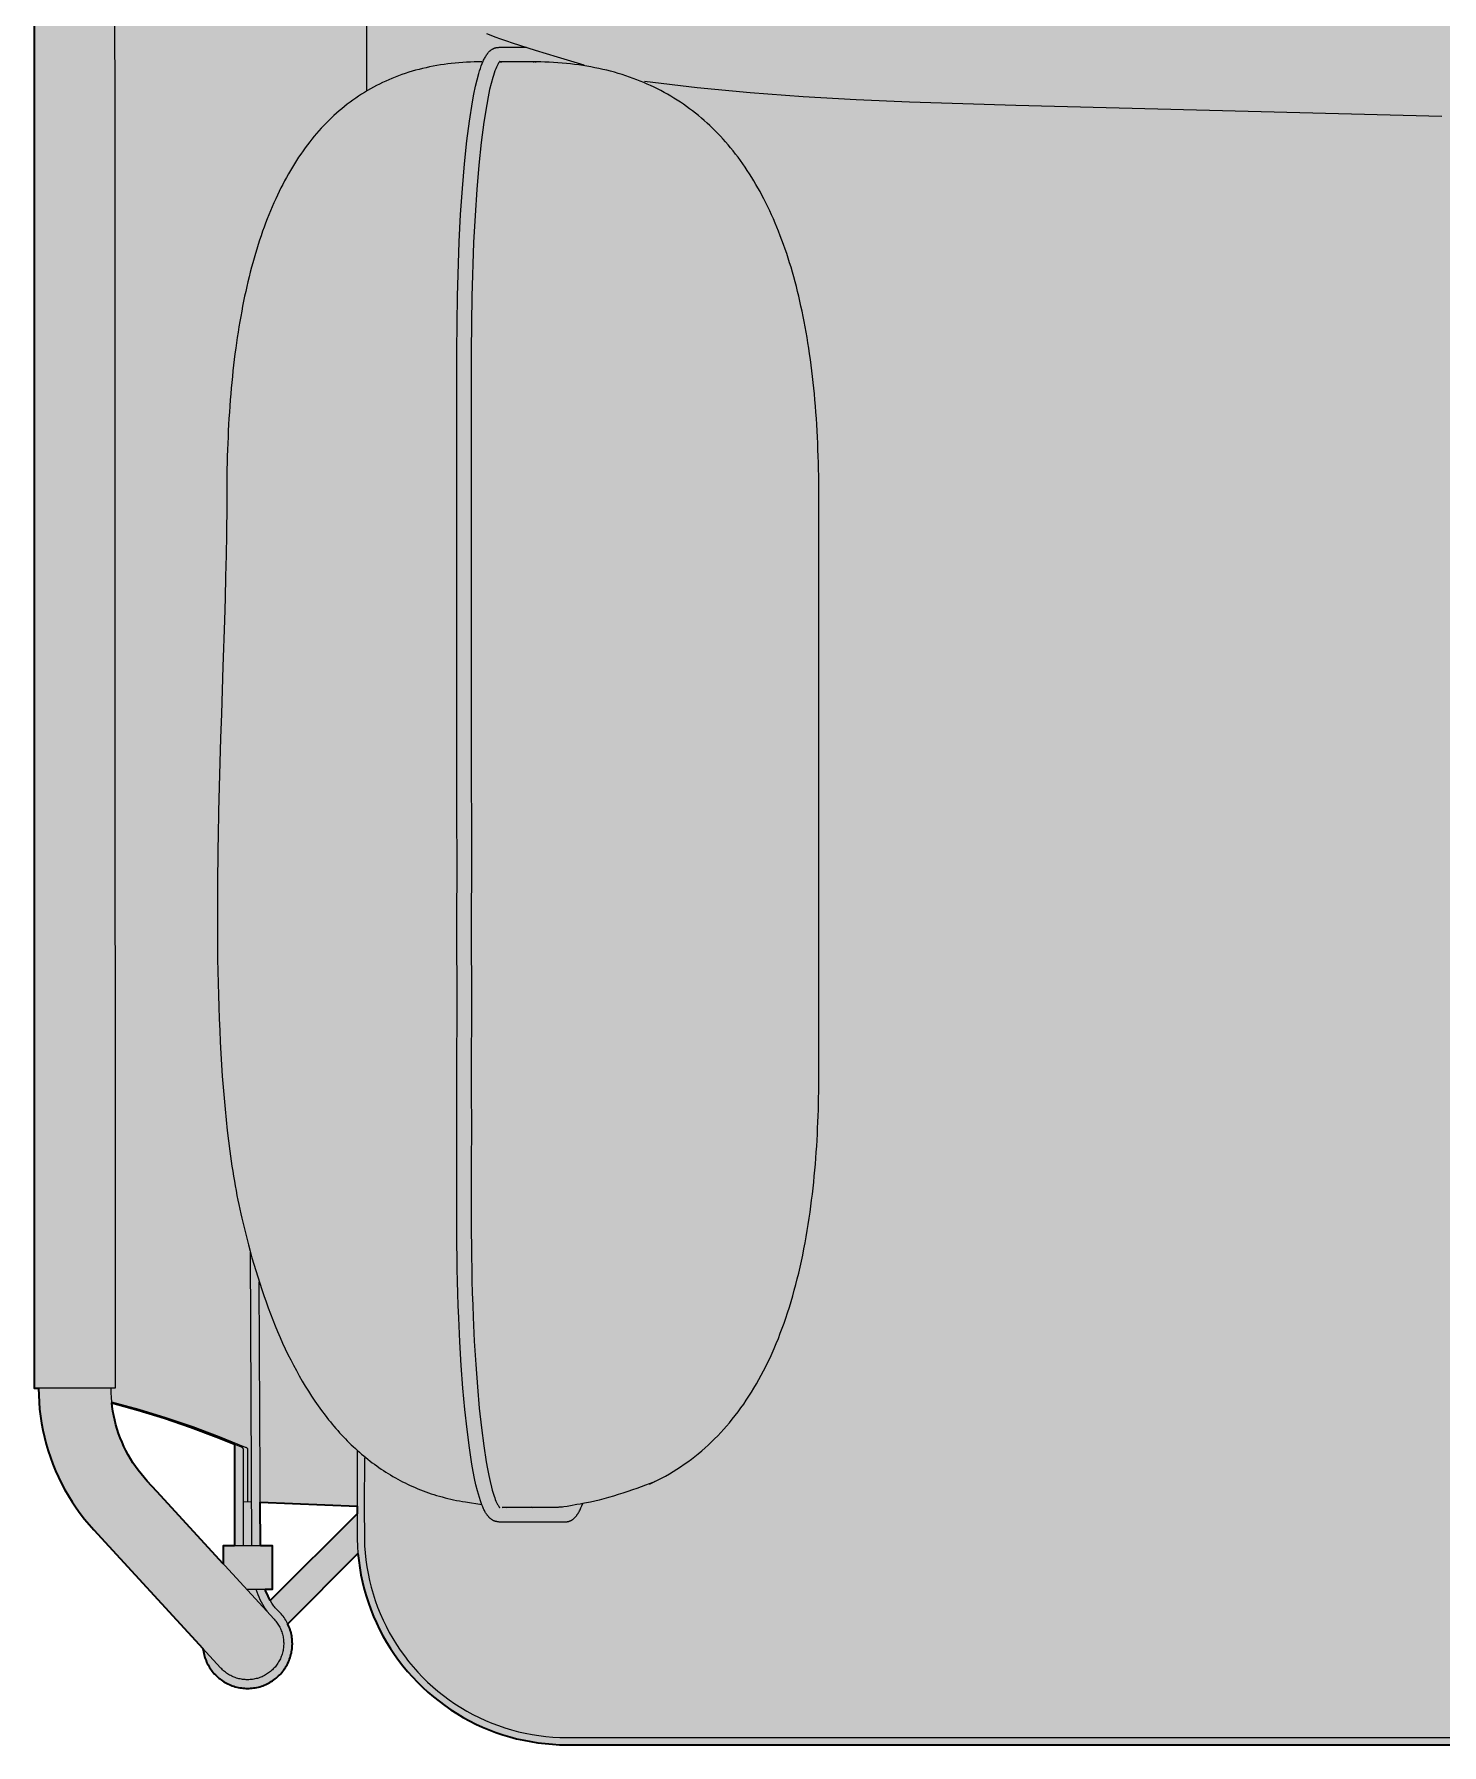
# Model space of a CAD drawing. Header units: millimetres. Extents: x 0 to 2217, y -1296 to 821.
# Drawn here: x 20 to 506, y -1296 to -704 of the extents above; entities that cross this region are included whole.
import ezdxf

# ---------------------------------------------------------------- set-up
doc = ezdxf.new("R2010")
doc.units = ezdxf.units.MM
doc.layers.add('Blocks', color=7, linetype='Continuous')
doc.layers.add('Blocks$Fill', color=7, linetype='Continuous', true_color=0xffffff)
doc.layers.add('Blocks$Inner', color=7, linetype='Continuous', lineweight=25, true_color=0x007f00)
doc.layers.add('Blocks$Outline', color=7, linetype='Continuous', lineweight=35, true_color=0xff3f3f)

# ---------------------------------------------------------------- blocks, each defined once
blk = doc.blocks.new('Can Lounge Chair Top')
at = {"layer": 'Blocks$Fill'}
h = blk.add_hatch(color=256, dxfattribs=at)
h.paths.add_polyline_path([(111.94, -363.69), (112.54, -368.59), (112.97, -371.05), (113.49, -373.5), (114.09, -375.93), (114.77, -378.33), (115.54, -380.71), (116.39, -383.06), (117.32, -385.39), (118.32, -387.67), (119.41, -389.93), (120.58, -392.14), (121.82, -394.31), (123.13, -396.44), (124.52, -398.52), (125.97, -400.56), (127.5, -402.54), (129.09, -404.46), (130.75, -406.33), (132.48, -408.15), (134.26, -409.9), (136.1, -411.59), (138.01, -413.21), (139.96, -414.77), (141.97, -416.26), (144.03, -417.68), (146.14, -419.03), (148.29, -420.31), (150.48, -421.51), (152.72, -422.63), (154.99, -423.67), (157.3, -424.64), (159.63, -425.53), (162, -426.33), (164.4, -427.06), (166.81, -427.7), (169.25, -428.25), (171.71, -428.72), (174.18, -429.11), (176.66, -429.41), (179.15, -429.63), (181.65, -429.76), (184.15, -429.8), (791.65, -429.76), (794.15, -429.63), (796.64, -429.41), (799.12, -429.11), (801.6, -428.72), (804.05, -428.25), (806.49, -427.7), (808.91, -427.06), (811.3, -426.33), (813.67, -425.53), (816.01, -424.64), (818.31, -423.68), (820.59, -422.63), (822.82, -421.51), (825.02, -420.31), (827.17, -419.03), (829.27, -417.69), (831.33, -416.27), (833.34, -414.78), (835.3, -413.22), (837.2, -411.59), (839.04, -409.9), (840.83, -408.15), (842.55, -406.34), (844.21, -404.47), (845.8, -402.54), (847.33, -400.56), (848.79, -398.53), (850.17, -396.45), (851.49, -394.32), (852.73, -392.15), (853.89, -389.93), (854.98, -387.68), (855.99, -385.39), (856.92, -383.07), (857.77, -380.72), (858.53, -378.34), (859.22, -375.93), (859.82, -373.5), (860.34, -371.06), (860.77, -368.59), (861.11, -366.12), (861.37, -363.64), (885.7, -387.96), (885.4, -388.6), (885.2, -389.1), (885.01, -389.6), (884.84, -390.12), (884.68, -390.63), (884.55, -391.15), (884.43, -391.68), (884.33, -392.21), (884.25, -392.74), (884.19, -393.28), (884.14, -393.81), (884.12, -394.35), (884.11, -394.89), (884.12, -395.43), (884.16, -395.97), (884.21, -396.5), (884.27, -397.04), (884.36, -397.57), (884.47, -398.1), (884.59, -398.62), (884.73, -399.14), (884.89, -399.66), (885.07, -400.17), (885.27, -400.67), (885.48, -401.16), (885.71, -401.65), (885.95, -402.13), (886.22, -402.6), (886.5, -403.06), (886.79, -403.51), (887.1, -403.95), (887.43, -404.38), (887.77, -404.8), (888.12, -405.21), (888.49, -405.6), (888.87, -405.98), (889.27, -406.35), (889.68, -406.7), (890.1, -407.04), (890.53, -407.36), (890.97, -407.67), (891.42, -407.96), (891.89, -408.24), (892.36, -408.5), (892.84, -408.74), (893.33, -408.97), (893.82, -409.18), (894.33, -409.37), (894.84, -409.55), (895.35, -409.7), (895.87, -409.84), (896.4, -409.96), (896.93, -410.07), (897.46, -410.15), (897.99, -410.22), (898.53, -410.26), (899.07, -410.29), (899.61, -410.3), (900.15, -410.29), (900.68, -410.26), (901.22, -410.22), (901.76, -410.15), (902.29, -410.07), (902.82, -409.97), (903.34, -409.85), (903.86, -409.71), (904.38, -409.55), (904.89, -409.37), (905.39, -409.18), (905.89, -408.97), (906.38, -408.75), (906.86, -408.5), (907.33, -408.24), (907.79, -407.97), (908.25, -407.67), (908.69, -407.37), (909.12, -407.04), (909.54, -406.7), (909.95, -406.35), (910.34, -405.99), (910.72, -405.61), (911.09, -405.21), (911.45, -404.81), (911.79, -404.39), (912.12, -403.96), (912.43, -403.52), (912.72, -403.07), (913, -402.61), (913.26, -402.14), (913.51, -401.66), (913.74, -401.17), (913.95, -400.68), (914.15, -400.18), (914.33, -399.67), (914.49, -399.15), (914.63, -398.63), (914.75, -398.11), (914.86, -397.58), (914.95, -397.05), (915.02, -396.51), (954.36, -353.65), (955.93, -351.76), (957.43, -349.83), (958.86, -347.84), (960.23, -345.81), (961.52, -343.73), (962.75, -341.61), (963.9, -339.44), (964.98, -337.25), (965.98, -335.01), (966.91, -332.74), (967.76, -330.45), (968.53, -328.12), (969.23, -325.77), (969.84, -323.4), (970.38, -321.01), (970.83, -318.6), (971.2, -316.18), (971.49, -313.75), (971.7, -311.31), (971.82, -308.86), (971.86, -306.41), (973.36, -306.41), (973.36, 306.41), (971.86, 306.41), (971.69, 311.36), (971.48, 313.83), (971.19, 316.29), (970.81, 318.73), (970.34, 321.16), (969.8, 323.58), (969.17, 325.97), (968.46, 328.35), (967.68, 330.69), (966.81, 333.01), (965.86, 335.3), (964.83, 337.55), (963.73, 339.77), (962.56, 341.95), (961.31, 344.08), (959.98, 346.18), (958.59, 348.22), (957.13, 350.22), (955.6, 352.17), (954.01, 354.06), (952.35, 355.9), (950.63, 357.68), (864.7, 443.55), (862.86, 445.2), (860.97, 446.8), (859.02, 448.33), (857.02, 449.79), (854.98, 451.18), (852.89, 452.51), (850.75, 453.76), (848.57, 454.93), (846.35, 456.03), (844.1, 457.06), (841.81, 458), (839.49, 458.87), (837.15, 459.66), (834.78, 460.37), (832.38, 461), (829.97, 461.54), (827.53, 462.01), (825.09, 462.38), (822.63, 462.68), (820.16, 462.89), (817.69, 463.02), (815.22, 463.06), (815.22, 464.56), (486.68, 464.56), (158.15, 464.56), (158.15, 463.06), (153.2, 462.89), (150.73, 462.68), (148.27, 462.38), (145.83, 462.01), (143.4, 461.54), (140.98, 461), (138.59, 460.37), (136.21, 459.66), (133.87, 458.87), (131.55, 458), (129.26, 457.06), (127.01, 456.03), (124.79, 454.93), (122.61, 453.76), (120.48, 452.51), (118.38, 451.18), (116.34, 449.79), (114.34, 448.33), (112.39, 446.8), (110.5, 445.2), (108.66, 443.55), (106.88, 441.82), (21.01, 355.9), (19.36, 354.06), (17.76, 352.17), (16.23, 350.22), (14.77, 348.22), (13.38, 346.18), (12.06, 344.08), (10.81, 341.95), (9.63, 339.77), (8.53, 337.55), (7.5, 335.3), (6.56, 333.01), (5.69, 330.69), (4.9, 328.35), (4.19, 325.97), (3.56, 323.58), (3.02, 321.16), (2.55, 318.73), (2.18, 316.29), (1.88, 313.83), (1.67, 311.36), (1.54, 308.89), (1.5, 306.41), (0, 306.41), (0, -306.41), (1.5, -306.41), (1.67, -311.31), (1.87, -313.75), (2.16, -316.18), (2.53, -318.6), (2.99, -321.01), (3.52, -323.4), (4.13, -325.77), (4.83, -328.12), (5.6, -330.45), (6.45, -332.74), (7.38, -335.01), (8.38, -337.25), (9.46, -339.44), (10.61, -341.61), (11.84, -343.73), (13.14, -345.81), (14.5, -347.84), (15.93, -349.83), (17.43, -351.76), (19, -353.65), (20.63, -355.48), (58.35, -396.51), (58.5, -397.58), (58.61, -398.11), (58.73, -398.63), (58.87, -399.15), (59.03, -399.67), (59.21, -400.18), (59.41, -400.68), (59.62, -401.17), (59.85, -401.66), (60.1, -402.14), (60.36, -402.61), (60.64, -403.07), (60.94, -403.52), (61.25, -403.96), (61.57, -404.39), (61.91, -404.81), (62.27, -405.21), (62.64, -405.61), (63.02, -405.99), (63.41, -406.35), (63.82, -406.7), (64.24, -407.04), (64.67, -407.37), (65.12, -407.67), (65.57, -407.97), (66.03, -408.24), (66.5, -408.5), (66.98, -408.75), (67.47, -408.97), (67.97, -409.18), (68.47, -409.37), (68.98, -409.55), (69.5, -409.71), (70.02, -409.85), (70.54, -409.97), (71.07, -410.07), (71.61, -410.15), (72.14, -410.22), (72.68, -410.26), (73.22, -410.29), (73.75, -410.3), (74.29, -410.29), (74.83, -410.26), (75.37, -410.22), (75.9, -410.15), (76.44, -410.07), (76.96, -409.96), (77.49, -409.84), (78.01, -409.7), (78.53, -409.55), (79.04, -409.37), (79.54, -409.18), (80.04, -408.97), (80.52, -408.74), (81, -408.5), (81.48, -408.24), (81.94, -407.96), (82.39, -407.67), (82.83, -407.36), (83.27, -407.04), (83.68, -406.7), (84.09, -406.35), (84.49, -405.98), (84.87, -405.6), (85.24, -405.21), (85.59, -404.8), (85.93, -404.38), (86.26, -403.95), (86.57, -403.51), (86.87, -403.06), (87.14, -402.6), (87.41, -402.13), (87.65, -401.65), (87.88, -401.16), (88.1, -400.67), (88.29, -400.17), (88.47, -399.66), (88.63, -399.14), (88.77, -398.62), (88.9, -398.1), (89, -397.57), (89.09, -397.04), (89.16, -396.5), (89.21, -395.97), (89.24, -395.43), (89.25, -394.89), (89.24, -394.35), (89.22, -393.81), (89.18, -393.28), (89.11, -392.74), (89.03, -392.21), (88.93, -391.68), (88.82, -391.15), (88.68, -390.63), (88.53, -390.12), (88.35, -389.6), (88.16, -389.1), (87.96, -388.6), (87.73, -388.11), (87.66, -387.96)], flags=0)
h.paths.add_polyline_path([(894.41, 378.54), (934.08, 338.84), (935.16, 337.63), (936.21, 336.39), (937.21, 335.12), (938.17, 333.81), (939.08, 332.47), (939.95, 331.09), (940.77, 329.69), (941.54, 328.27), (942.26, 326.81), (942.93, 325.34), (943.55, 323.84), (944.12, 322.32), (944.64, 320.78), (945.1, 319.23), (945.51, 317.66), (945.87, 316.08), (946.17, 314.48), (946.42, 312.88), (946.46, 312.53), (868.4, 337.37), (863.49, 339.06), (863.18, 339.14), (862.88, 339.23), (862.59, 339.33), (862.54, 339.35), (865.33, 342.98), (867.77, 346.15), (866.04, 347.47), (865.61, 348.23), (865.38, 348.6), (865.15, 348.97), (865.02, 349.15)], flags=0)
h.paths.add_polyline_path([(820.94, 437.71), (823.29, 437.37), (824.88, 437.07), (826.46, 436.71), (828.03, 436.3), (829.58, 435.83), (831.12, 435.32), (832.64, 434.75), (834.14, 434.13), (835.62, 433.46), (837.07, 432.73), (838.5, 431.96), (839.9, 431.14), (841.27, 430.28), (842.61, 429.37), (843.92, 428.41), (845.19, 427.41), (846.43, 426.36), (847.64, 425.27), (848.8, 424.15), (887.34, 385.61), (857.55, 355.82), (856.66, 356.27), (856.19, 356.49), (855.71, 356.7), (855.23, 356.9), (854.75, 357.09), (854.26, 357.27), (853.59, 357.5), (852.99, 357.69), (852.95, 357.53), (851.9, 358.33), (849.47, 355.16), (846.7, 351.55), (846.65, 351.66), (846.57, 351.91), (846.49, 352.16), (846.42, 352.42), (846.36, 352.67), (846.2, 353.17)], flags=0)
h.paths.add_polyline_path([(152.42, 437.71), (127, 352.67), (126.94, 352.42), (126.87, 352.16), (126.79, 351.91), (126.71, 351.66), (126.66, 351.55), (125.72, 352.78), (121.46, 358.33), (120.42, 357.53), (120.37, 357.69), (119.79, 357.5), (119.1, 357.27), (118.61, 357.09), (118.13, 356.9), (117.65, 356.7), (117.17, 356.49), (116.7, 356.27), (116.24, 356.05), (115.81, 355.82), (86.02, 385.61), (125.72, 425.27), (126.93, 426.36), (128.17, 427.41), (129.45, 428.41), (130.75, 429.37), (132.09, 430.28), (133.47, 431.14), (134.87, 431.96), (136.29, 432.73), (137.75, 433.46), (139.22, 434.13), (140.72, 434.75), (142.24, 435.32), (143.78, 435.83), (145.33, 436.3), (146.9, 436.71), (148.48, 437.07), (150.08, 437.37), (151.68, 437.62)], flags=0)
h.paths.add_polyline_path([(110.82, 339.35), (110.78, 339.33), (110.48, 339.23), (110.18, 339.14), (109.87, 339.06), (107.91, 338.38), (57.66, 321.95), (26.9, 312.53), (27.19, 314.48), (27.49, 316.08), (27.85, 317.66), (28.26, 319.23), (28.73, 320.78), (29.24, 322.32), (29.81, 323.84), (30.43, 325.34), (31.1, 326.81), (31.83, 328.27), (32.6, 329.69), (33.42, 331.09), (34.28, 332.47), (35.19, 333.81), (36.15, 335.12), (37.15, 336.39), (38.2, 337.63), (39.29, 338.84), (40.41, 340), (78.95, 378.54), (108.34, 349.15), (107.98, 348.6), (107.75, 348.23), (107.53, 347.85), (107.32, 347.47), (105.6, 346.15), (108.03, 342.98)], flags=0)
h.paths.add_polyline_path([(78.22, -360.99), (78.15, -345.85), (111.61, -347.23), (111.62, -349.86), (81.62, -379.86), (80.87, -378.45), (80.49, -377.64), (80.13, -376.82), (79.81, -375.99), (82.33, -375.99), (82.33, -360.99)], flags=0)
h.paths.add_polyline_path([(861.73, -349.84), (861.75, -347.23), (895.21, -345.85), (895.14, -360.99), (891.03, -360.99), (891.03, -375.99), (893.55, -375.99), (892.87, -377.64), (892.49, -378.45), (892.08, -379.25), (891.74, -379.86)], flags=0)
h.paths.add_polyline_path([(69.25, -360.99), (65.33, -360.99), (65.33, -367.17), (37.96, -337.36), (36.94, -336.12), (35.96, -334.86), (35.02, -333.55), (34.12, -332.22), (33.27, -330.86), (32.47, -329.47), (31.72, -328.05), (31.01, -326.61), (30.35, -325.15), (29.74, -323.66), (29.19, -322.16), (28.68, -320.64), (28.23, -319.1), (27.82, -317.54), (27.47, -315.98), (27.18, -314.4), (26.93, -312.81), (26.78, -311.54), (45.02, -316.82), (54, -319.89), (62.89, -323.23), (69.26, -325.86)], flags=0)
h.paths.add_polyline_path([(946.58, -311.54), (946.18, -314.4), (945.89, -315.98), (945.54, -317.54), (945.14, -319.1), (944.68, -320.64), (944.18, -322.16), (943.62, -323.66), (943.01, -325.15), (942.35, -326.61), (941.65, -328.05), (940.89, -329.47), (940.09, -330.86), (939.24, -332.22), (938.34, -333.55), (937.4, -334.86), (936.42, -336.12), (935.4, -337.36), (934.33, -338.56), (908.03, -367.17), (908.03, -360.99), (904.11, -360.99), (904.1, -325.86), (919.36, -319.89), (928.35, -316.82), (937.42, -314.04)], flags=0)
at = {"layer": 'Blocks$Inner'}
for p, q in [((114.91, 216), (114.91, 142.21)), ((170.18, 157.33), (160.63, 157.33)), ((161.35, 152.33), (161.68, 152.33)), ((172.47, 152.33), (172.88, 152.33)), ((173.11, 152.33), (172.63, 152.33)), ((173.22, 152.33), (173.61, 152.33)), ((151.24, -122.67), (151.09, -147.66)), ((151.23, -172.67), (151.09, -197.62)), ((146.16, -221.79), (146.09, -197.67)), ((151.09, -197.67), (151.16, -221.93)), ((75.22, -360.99), (74.74, -259.38)), ((78.22, -360.99), (77.79, -269.64)), ((69.26, -325.82), (69.25, -360.99)), ((72.26, -327.43), (72.25, -360.99)), ((72.25, -334.42), (72.25, -336.65)), ((72.26, -345.61), (75.15, -345.72)), ((78.15, -345.85), (111.61, -347.23)), ((172.13, -347.67), (173.31, -347.66)), ((81.62, -379.86), (111.62, -349.86)), ((87.66, -387.96), (111.94, -363.69)), ((79.21, -382.27), (79.43, -382.05))]:
    blk.add_line(p, q, dxfattribs=at)
for points in [[(27.78, 306.41), (27.98, -306.41), (0, -306.41), (0, 306.41)], [(161.68, 152.33), (161.16, 152.33), (161.31, 152.33)]]:
    blk.add_lwpolyline(points, close=True, dxfattribs=at)
for points in [[(156.41, 162.12), (157.29, 161.77), (159.27, 161.01), (161.27, 160.28), (163.27, 159.57), (165.29, 158.89), (173.17, 156.39), (180.85, 154.05), (190.08, 151.34)], [(146.09, -197.61), (146.23, -172.67), (146.09, -147.66), (146.24, -122.67), (146.17, -110.21), (146.09, -97.73), (146.09, 52.33), (146.3, 71.22), (146.93, 90.1), (147.42, 99.47), (148.04, 108.51), (148.76, 117.07), (149.59, 125.01), (150.46, 131.76), (151.52, 138.49), (152.03, 141.19), (152.59, 143.88), (153.12, 146.1), (153.72, 148.31), (153.99, 149.19), (154.27, 150.07), (154.58, 150.94), (154.91, 151.8), (155.22, 152.53), (155.38, 152.87), (155.54, 153.21), (155.71, 153.53), (155.88, 153.85), (156.05, 154.15), (156.23, 154.44), (156.4, 154.71), (156.59, 154.98), (156.69, 155.11), (156.78, 155.24), (156.89, 155.37), (156.99, 155.49), (157.09, 155.62), (157.2, 155.74), (157.31, 155.85), (157.43, 155.97), (157.55, 156.08), (157.67, 156.19), (157.79, 156.29), (157.91, 156.39), (158.04, 156.49), (158.18, 156.58), (158.32, 156.68), (158.39, 156.72), (158.46, 156.76), (158.53, 156.8), (158.61, 156.84), (158.68, 156.88), (158.76, 156.92), (158.84, 156.96), (158.92, 156.99), (159, 157.03), (159.08, 157.06), (159.17, 157.09), (159.25, 157.12), (159.34, 157.15), (159.42, 157.18), (159.51, 157.2), (159.6, 157.22), (159.69, 157.25), (159.78, 157.26), (159.87, 157.28), (159.96, 157.29), (160.05, 157.31), (160.15, 157.32), (160.24, 157.32), (160.33, 157.33), (160.43, 157.33), (160.52, 157.33)], [(154.81, 152.33), (153.49, 152.33), (152.16, 152.3), (150.83, 152.26), (149.51, 152.2), (148.18, 152.11), (146.86, 152.02), (145.54, 151.9), (144.22, 151.76), (142.96, 151.61), (141.71, 151.44), (140.46, 151.25), (139.21, 151.05), (137.97, 150.82), (136.72, 150.57), (135.48, 150.31), (134.25, 150.02), (133.05, 149.72), (131.85, 149.4), (130.66, 149.06), (129.48, 148.7), (128.3, 148.32), (127.12, 147.92), (125.95, 147.49), (124.79, 147.05), (123.69, 146.61), (122.61, 146.15), (121.52, 145.67), (120.45, 145.17), (119.38, 144.65), (118.32, 144.11), (117.27, 143.55), (116.23, 142.97), (115.19, 142.37), (114.17, 141.75), (113.15, 141.12), (112.14, 140.46), (111.15, 139.78), (110.16, 139.09), (109.19, 138.38), (108.22, 137.64), (107.27, 136.89), (106.33, 136.13), (105.41, 135.34), (104.49, 134.54), (103.59, 133.72), (102.7, 132.88), (101.82, 132.03), (100.96, 131.16), (100.11, 130.27), (99.27, 129.37), (98.44, 128.45), (97.62, 127.51), (96.82, 126.57), (96.04, 125.6), (95.26, 124.63), (94.5, 123.64), (93.71, 122.58), (92.94, 121.5), (92.17, 120.41), (91.43, 119.31), (90.7, 118.19), (89.98, 117.07), (89.28, 115.93), (88.6, 114.78), (87.91, 113.58), (87.23, 112.38), (86.57, 111.16), (85.93, 109.94), (85.3, 108.7), (84.68, 107.46), (84.08, 106.2), (83.49, 104.94), (82.87, 103.57), (82.27, 102.19), (81.68, 100.8), (81.11, 99.4), (80.56, 97.99), (80.01, 96.58), (79.49, 95.16), (78.98, 93.73), (78.44, 92.19), (77.93, 90.65), (77.42, 89.1), (76.94, 87.54), (76.47, 85.98), (76.01, 84.41), (75.57, 82.84), (75.14, 81.26), (74.71, 79.6), (74.29, 77.94), (73.88, 76.27), (73.49, 74.6), (73.12, 72.92), (72.75, 71.24), (72.4, 69.56), (72.07, 67.87), (71.73, 66.08), (71.4, 64.29), (71.08, 62.5), (70.78, 60.7), (70.48, 58.86), (70.2, 57.01), (69.93, 55.16), (69.67, 53.31), (69.41, 51.34), (69.16, 49.37), (68.93, 47.39), (68.71, 45.42), (68.5, 43.44), (68.31, 41.46), (68.12, 39.48), (67.95, 37.5), (67.78, 35.37), (67.62, 33.24), (67.47, 31.1), (67.34, 28.97), (67.21, 26.84), (67.1, 24.7), (67, 22.56), (66.91, 20.43), (66.83, 18.17), (66.76, 15.91), (66.7, 13.65), (66.65, 11.38), (66.62, 9.12), (66.59, 6.86), (66.58, 4.6), (66.57, 2.33), (66.56, -0.96), (66.54, -4.31), (66.51, -7.73), (66.46, -11.21), (66.33, -18.33), (66.17, -25.67), (65.97, -33.21), (65.74, -40.92), (65.24, -56.82), (64.7, -73.22), (64.44, -81.57), (64.19, -90), (63.96, -98.48), (63.76, -107), (63.58, -115.55), (63.51, -119.83), (63.45, -124.1), (63.4, -128.38), (63.36, -132.65), (63.33, -136.91), (63.32, -141.16), (63.32, -145.4), (63.34, -149.63), (63.37, -153.84), (63.42, -158.03), (63.49, -162.2), (63.57, -166.36), (63.68, -170.48), (63.8, -174.58), (63.95, -178.65), (64.12, -182.69), (64.31, -186.7), (64.52, -190.67), (64.76, -194.61), (65.02, -198.5), (65.31, -202.35), (65.63, -206.16), (65.97, -209.93), (66.34, -213.64), (66.74, -217.31), (67.17, -220.92), (67.63, -224.48), (68.12, -227.98), (68.38, -229.7), (68.65, -231.42), (68.92, -233.12), (69.2, -234.8), (69.49, -236.46), (69.79, -238.12), (70.1, -239.75), (70.42, -241.37), (70.75, -242.97), (71.08, -244.55), (71.42, -246.12), (71.78, -247.67), (72.32, -249.97), (72.88, -252.27), (73.46, -254.55), (74.05, -256.82), (74.66, -259.08), (75.28, -261.32), (75.92, -263.55), (76.58, -265.76), (77.26, -267.95), (77.95, -270.13), (78.66, -272.29), (79.39, -274.44), (80.14, -276.56), (80.9, -278.67), (81.69, -280.75), (82.49, -282.82), (83.31, -284.86), (84.15, -286.89), (85.02, -288.89), (85.9, -290.86), (86.8, -292.82), (87.73, -294.75), (88.67, -296.65), (89.64, -298.53), (90.63, -300.39), (91.64, -302.22), (92.67, -304.02), (93.73, -305.79), (94.81, -307.53), (95.91, -309.25), (97.03, -310.93), (98.18, -312.59), (99.35, -314.21), (100.55, -315.8), (101.77, -317.36), (102.39, -318.13), (103.02, -318.89), (103.65, -319.64), (104.29, -320.38), (104.93, -321.12), (105.58, -321.84), (106.24, -322.56), (106.9, -323.27), (107.57, -323.97), (108.25, -324.66), (108.93, -325.34), (109.63, -326.01), (110.32, -326.68), (111.03, -327.33), (111.74, -327.97), (112.45, -328.61), (113.18, -329.24), (113.91, -329.85), (114.64, -330.46), (115.39, -331.06), (116.14, -331.64), (116.9, -332.22), (117.66, -332.79), (118.43, -333.35), (119.21, -333.9), (120, -334.43), (120.79, -334.96), (121.59, -335.48), (122.4, -335.98), (123.21, -336.48), (124.03, -336.97), (124.86, -337.44), (125.7, -337.91), (126.54, -338.36), (127.39, -338.8), (128.25, -339.23), (129.12, -339.66), (129.99, -340.07), (130.87, -340.46), (131.76, -340.85), (132.66, -341.23), (133.56, -341.59), (134.47, -341.95), (135.39, -342.29), (136.32, -342.62), (137.25, -342.94), (138.19, -343.24), (139.14, -343.54), (140.1, -343.82), (141.07, -344.09), (142.04, -344.35), (143.02, -344.6), (144.01, -344.84), (145.01, -345.06), (146.02, -345.27), (147.03, -345.47), (148.05, -345.65), (149.08, -345.82), (154.76, -346.74)], [(160.98, 152.44), (160.98, 152.44), (160.97, 152.44), (160.96, 152.42), (160.94, 152.41), (160.92, 152.39), (160.9, 152.36), (160.87, 152.33), (160.84, 152.3), (160.81, 152.26), (160.77, 152.22), (160.73, 152.17), (160.69, 152.12), (160.65, 152.06), (160.61, 152), (160.56, 151.93), (160.51, 151.86), (160.46, 151.79), (160.36, 151.62), (160.25, 151.43), (160.14, 151.22), (160.03, 150.99), (159.91, 150.75), (159.79, 150.49), (159.55, 149.92), (159.26, 149.17), (159, 148.42), (158.75, 147.66), (158.52, 146.9), (157.96, 144.85), (157.47, 142.78), (156.93, 140.21), (156.44, 137.62), (155.47, 131.47), (154.56, 124.43), (153.74, 116.61), (153.02, 108.13), (152.41, 99.17), (151.92, 89.87), (151.29, 71.11), (151.09, 52.33), (151.09, -97.72), (151.17, -110.18), (151.24, -122.67), (151.22, -122.67)], [(172.54, 152.33), (172.13, 152.33), (171.88, 152.33), (171.45, 152.33), (171.1, 152.33), (171.03, 152.33), (170.64, 152.33), (161.43, 152.33)], [(212.77, -339.61), (214.17, -338.95), (215.55, -338.28), (216.91, -337.57), (218.26, -336.84), (219.6, -336.08), (220.92, -335.29), (222.22, -334.48), (223.51, -333.64), (224.77, -332.78), (226.01, -331.9), (227.23, -330.99), (228.44, -330.06), (229.62, -329.11), (230.79, -328.13), (231.94, -327.13), (233.07, -326.11), (234.17, -325.06), (235.26, -324), (236.33, -322.91), (237.38, -321.81), (238.41, -320.68), (239.42, -319.54), (240.41, -318.38), (241.37, -317.2), (242.39, -315.91), (243.38, -314.61), (244.35, -313.29), (245.3, -311.95), (246.22, -310.59), (247.12, -309.22), (248, -307.83), (248.85, -306.43), (249.72, -304.97), (250.55, -303.49), (251.37, -302), (252.16, -300.5), (252.93, -298.99), (253.68, -297.46), (254.41, -295.93), (255.11, -294.38), (255.86, -292.67), (256.59, -290.95), (257.29, -289.22), (257.97, -287.47), (258.63, -285.72), (259.26, -283.97), (259.88, -282.2), (260.47, -280.43), (261.09, -278.47), (261.69, -276.51), (262.26, -274.55), (262.81, -272.57), (263.34, -270.59), (263.85, -268.61), (264.34, -266.62), (264.8, -264.62), (265.27, -262.52), (265.71, -260.41), (266.14, -258.29), (266.54, -256.17), (266.92, -254.05), (267.29, -251.93), (267.63, -249.8), (267.96, -247.67), (268.26, -245.6), (268.54, -243.53), (268.8, -241.45), (269.05, -239.38), (269.29, -237.3), (269.51, -235.23), (269.72, -233.15), (269.91, -231.06), (270.09, -228.98), (270.25, -226.9), (270.4, -224.81), (270.54, -222.73), (270.67, -220.64), (270.78, -218.56), (270.88, -216.47), (270.97, -214.38), (271.05, -212.29), (271.12, -210.2), (271.17, -208.11), (271.22, -206.02), (271.25, -203.93), (271.28, -201.85), (271.3, -197.67), (271.3, 2.33), (271.29, 4.6), (271.27, 6.86), (271.24, 9.12), (271.2, 11.38), (271.15, 13.65), (271.08, 15.91), (271, 18.17), (270.91, 20.43), (270.81, 22.56), (270.7, 24.7), (270.57, 26.84), (270.44, 28.97), (270.28, 31.1), (270.12, 33.24), (269.94, 35.37), (269.75, 37.5), (269.55, 39.48), (269.35, 41.46), (269.13, 43.44), (268.89, 45.42), (268.64, 47.39), (268.38, 49.37), (268.1, 51.34), (267.81, 53.31), (267.52, 55.16), (267.22, 57.01), (266.9, 58.86), (266.57, 60.7), (266.23, 62.5), (265.87, 64.29), (265.5, 66.08), (265.12, 67.87), (264.74, 69.56), (264.35, 71.24), (263.94, 72.92), (263.52, 74.6), (263.08, 76.27), (262.62, 77.94), (262.15, 79.6), (261.67, 81.26), (261.18, 82.84), (260.69, 84.41), (260.17, 85.98), (259.65, 87.54), (259.1, 89.1), (258.54, 90.65), (257.95, 92.19), (257.35, 93.73), (256.78, 95.16), (256.19, 96.58), (255.58, 97.99), (254.95, 99.4), (254.31, 100.8), (253.65, 102.19), (252.98, 103.57), (252.28, 104.94), (251.62, 106.2), (250.95, 107.46), (250.25, 108.7), (249.54, 109.94), (248.82, 111.16), (248.08, 112.38), (247.32, 113.58), (246.54, 114.78), (245.77, 115.93), (244.98, 117.07), (244.18, 118.19), (243.36, 119.31), (242.52, 120.41), (241.67, 121.5), (240.8, 122.58), (239.91, 123.64), (239.05, 124.63), (238.18, 125.6), (237.3, 126.57), (236.4, 127.51), (235.48, 128.45), (234.55, 129.37), (233.61, 130.27), (232.65, 131.16), (231.68, 132.03), (230.69, 132.88), (229.69, 133.72), (228.68, 134.54), (227.65, 135.34), (226.61, 136.13), (225.56, 136.89), (224.49, 137.64), (223.41, 138.38), (222.31, 139.09), (221.2, 139.78), (220.08, 140.46), (218.95, 141.12), (217.81, 141.75), (216.66, 142.37), (215.5, 142.97), (214.32, 143.55), (213.14, 144.11), (211.95, 144.65), (210.75, 145.17), (209.54, 145.67), (208.33, 146.15), (207.1, 146.61), (205.87, 147.05), (204.56, 147.49), (203.25, 147.92), (201.93, 148.32), (200.6, 148.7), (199.27, 149.06), (197.93, 149.4), (196.59, 149.72), (195.24, 150.02), (193.85, 150.31), (192.46, 150.57), (191.07, 150.82), (189.67, 151.05), (188.26, 151.25), (186.86, 151.44), (185.45, 151.61), (184.04, 151.76), (182.56, 151.9), (181.07, 152.02), (179.58, 152.11), (178.09, 152.2), (176.6, 152.26), (175.11, 152.3), (173.62, 152.33), (172.13, 152.33)], [(486.66, 133.4), (339.45, 137.24), (321.04, 137.78), (302.64, 138.42), (284.25, 139.22), (265.88, 140.25), (247.53, 141.59), (229.23, 143.33), (211.05, 145.58)], [(151.07, -147.66), (151.09, -147.66), (151.23, -172.67), (151.21, -172.67)], [(160.52, -352.67), (160.44, -352.66), (160.36, -352.66), (160.27, -352.66), (160.19, -352.65), (160.11, -352.64), (160.03, -352.63), (159.95, -352.62), (159.87, -352.61), (159.79, -352.6), (159.71, -352.58), (159.63, -352.56), (159.55, -352.54), (159.47, -352.52), (159.4, -352.5), (159.32, -352.48), (159.24, -352.45), (159.17, -352.42), (159.1, -352.4), (159.02, -352.37), (158.95, -352.34), (158.88, -352.31), (158.81, -352.28), (158.68, -352.21), (158.54, -352.14), (158.42, -352.07), (158.29, -351.99), (158.17, -351.91), (158.06, -351.83), (157.95, -351.75), (157.84, -351.66), (157.74, -351.58), (157.63, -351.49), (157.53, -351.4), (157.43, -351.3), (157.34, -351.21), (157.23, -351.1), (157.13, -350.99), (157.04, -350.88), (156.94, -350.76), (156.84, -350.65), (156.75, -350.53), (156.66, -350.41), (156.58, -350.29), (156.41, -350.05), (156.25, -349.81), (156.09, -349.55), (155.94, -349.29), (155.79, -349.02), (155.64, -348.74), (155.5, -348.45), (155.36, -348.15), (155.06, -347.48), (154.78, -346.79), (154.52, -346.1), (154.28, -345.4), (153.91, -344.25), (153.57, -343.1), (153.25, -341.94), (152.74, -339.84), (152.27, -337.73), (151.78, -335.27), (151.34, -332.79), (150.46, -327.12), (149.64, -320.78), (148.9, -313.86), (148.24, -306.43), (147.66, -298.59), (147.18, -290.45), (146.78, -282.11), (146.62, -277.89), (146.48, -273.68), (146.36, -269.46), (146.27, -265.25), (146.19, -261.08), (146.14, -256.92), (146.11, -252.85), (146.09, -247.23), (146.11, -228.95), (146.13, -223.47), (146.15, -222.02), (146.16, -221.82)], [(151.14, -221.88), (151.14, -221.88), (151.14, -221.88), (151.15, -221.88), (151.15, -221.89), (151.15, -221.89), (151.15, -221.89), (151.15, -221.9), (151.15, -221.9), (151.15, -221.9), (151.16, -221.91), (151.16, -221.91), (151.16, -221.91), (151.16, -221.92), (151.16, -221.92), (151.16, -221.93), (151.16, -221.93), (151.16, -221.93), (151.16, -221.94), (151.16, -221.94), (151.16, -221.99), (151.13, -222.97), (151.11, -227.25), (151.09, -243.38), (151.09, -248.77), (151.11, -252.82), (151.14, -256.87), (151.19, -261.01), (151.27, -265.15), (151.36, -269.34), (151.48, -273.52), (151.62, -277.71), (151.78, -281.9), (152.17, -290.18), (152.65, -298.26), (153.22, -306.03), (153.88, -313.37), (154.61, -320.2), (155.41, -326.42), (156.27, -331.95), (156.7, -334.33), (157.17, -336.71), (157.6, -338.7), (158.09, -340.67), (158.37, -341.72), (158.68, -342.76), (159.01, -343.79), (159.21, -344.36), (159.42, -344.93), (159.65, -345.49), (159.89, -346.04), (160, -346.28), (160.12, -346.5), (160.24, -346.73), (160.37, -346.95), (160.5, -347.17), (160.64, -347.38), (160.69, -347.45), (160.74, -347.51), (160.79, -347.58), (160.85, -347.64), (160.9, -347.7), (160.98, -347.78)], [(26.5, -306.41), (26.53, -308.02), (26.61, -309.62), (26.74, -311.22), (26.93, -312.81), (27.18, -314.4), (27.47, -315.98), (27.82, -317.54), (28.23, -319.1), (28.68, -320.64), (29.19, -322.16), (29.74, -323.66), (30.35, -325.15), (31.01, -326.61), (31.72, -328.05), (32.47, -329.47), (33.27, -330.86), (34.12, -332.22), (35.02, -333.55), (35.96, -334.86), (36.94, -336.12), (37.96, -337.36), (39.03, -338.56), (42.35, -342.17), (82.95, -386.34), (83.24, -386.66), (83.51, -387), (83.78, -387.34), (84.03, -387.69), (84.27, -388.05), (84.5, -388.42), (84.71, -388.79), (84.91, -389.17), (85.1, -389.56), (85.27, -389.96), (85.43, -390.36), (85.58, -390.76), (85.71, -391.17), (85.83, -391.59), (85.93, -392.01), (86.02, -392.43), (86.1, -392.85), (86.16, -393.28), (86.2, -393.71), (86.23, -394.14), (86.25, -394.57), (86.25, -395), (86.23, -395.43), (86.21, -395.86), (86.16, -396.29), (86.1, -396.72), (86.03, -397.15), (85.94, -397.57), (85.84, -397.99), (85.72, -398.4), (85.59, -398.81), (85.44, -399.22), (85.28, -399.62), (85.11, -400.02), (84.92, -400.41), (84.72, -400.79), (84.51, -401.16), (84.28, -401.53), (84.05, -401.89), (83.79, -402.24), (83.53, -402.58), (83.26, -402.92), (82.97, -403.24), (82.67, -403.55), (82.37, -403.86), (82.05, -404.15), (81.72, -404.43), (81.39, -404.7), (81.04, -404.96), (80.68, -405.2), (80.32, -405.43), (79.95, -405.66), (79.57, -405.86), (79.19, -406.06), (78.79, -406.24), (78.4, -406.41), (77.99, -406.56), (77.59, -406.7), (77.17, -406.82), (76.76, -406.93), (76.33, -407.03), (75.91, -407.11), (75.48, -407.18), (75.06, -407.23), (74.63, -407.27), (74.2, -407.29), (73.76, -407.3), (73.33, -407.29), (72.9, -407.27), (72.47, -407.24), (72.04, -407.18), (71.62, -407.12), (71.19, -407.04), (70.77, -406.94), (70.36, -406.83), (69.94, -406.71), (69.53, -406.57), (69.13, -406.42), (68.73, -406.25), (68.34, -406.07), (67.95, -405.88), (67.57, -405.67), (67.2, -405.45), (66.84, -405.22), (66.48, -404.97), (66.14, -404.72), (65.8, -404.45), (65.47, -404.17), (65.15, -403.88), (64.85, -403.57), (64.55, -403.26), (20.63, -355.48), (19, -353.65), (17.43, -351.76), (15.93, -349.83), (14.5, -347.84), (13.14, -345.81), (11.84, -343.73), (10.61, -341.61), (9.46, -339.44), (8.38, -337.25), (7.38, -335.01), (6.45, -332.74), (5.6, -330.45), (4.83, -328.12), (4.13, -325.77), (3.52, -323.4), (2.99, -321.01), (2.53, -318.6), (2.16, -316.18), (1.87, -313.75), (1.67, -311.31), (1.54, -308.86), (1.5, -306.41)], [(26.75, -311.23), (36.19, -313.76), (45.54, -316.59), (54.8, -319.71), (63.95, -323.13), (72.99, -326.84), (73.16, -326.91), (73.34, -326.99), (73.37, -327), (73.4, -327.02), (73.43, -327.04), (73.46, -327.06), (73.48, -327.07), (73.51, -327.1), (73.54, -327.12), (73.56, -327.14), (73.59, -327.16), (73.61, -327.18), (73.62, -327.2), (73.63, -327.21), (73.65, -327.23), (73.66, -327.24), (73.67, -327.26), (73.68, -327.27), (73.69, -327.29), (73.7, -327.31), (73.71, -327.32), (73.71, -327.34), (73.72, -327.36), (73.73, -327.37), (73.73, -327.39), (73.74, -327.41), (73.75, -327.43), (73.76, -327.69), (73.76, -327.7), (73.76, -327.98), (73.76, -328.83), (73.76, -329.95), (73.76, -330.5), (73.76, -330.78), (73.76, -345.67)], [(72.25, -327.43), (72.25, -327.4), (72.24, -327.38), (72.24, -327.36), (72.23, -327.34), (72.22, -327.32), (72.21, -327.3), (72.21, -327.28), (72.2, -327.26), (72.19, -327.24), (72.18, -327.22), (72.16, -327.2), (72.15, -327.19), (72.14, -327.17), (72.12, -327.15), (72.11, -327.13), (72.09, -327.11), (72.07, -327.09), (72.05, -327.07), (72.03, -327.05), (72.01, -327.04), (72, -327.02), (71.97, -327.01), (71.95, -326.99), (71.67, -326.85), (62.89, -323.23), (54, -319.89), (45.02, -316.82), (35.94, -314.04), (26.78, -311.54)], [(111.68, -327.93), (111.68, -330.48), (111.61, -347.33), (111.66, -358.63), (111.75, -361.13), (111.93, -363.62), (112.19, -366.11), (112.54, -368.59), (112.97, -371.05), (113.49, -373.5), (114.09, -375.93), (114.77, -378.33), (115.54, -380.71), (116.39, -383.06), (117.32, -385.39), (118.32, -387.67), (119.41, -389.93), (120.58, -392.14), (121.82, -394.31), (123.13, -396.44), (124.52, -398.52), (125.97, -400.56), (127.5, -402.54), (129.09, -404.46), (130.75, -406.33), (132.48, -408.15), (134.26, -409.9), (136.1, -411.59), (138.01, -413.21), (139.96, -414.77), (141.97, -416.26), (144.03, -417.68), (146.14, -419.03), (148.29, -420.31), (150.48, -421.51), (152.72, -422.63), (154.99, -423.67), (157.3, -424.64), (159.63, -425.53), (162, -426.33), (164.4, -427.06), (166.81, -427.7), (169.25, -428.25), (171.71, -428.72), (174.18, -429.11), (176.66, -429.41), (179.15, -429.63), (181.65, -429.76), (184.15, -429.8), (789.15, -429.8)], [(114.18, -330.49), (114.11, -347.33), (114.16, -358.6), (114.25, -361.01), (114.42, -363.42), (114.67, -365.82), (115.01, -368.21), (115.43, -370.59), (115.92, -372.95), (116.51, -375.3), (117.17, -377.62), (117.91, -379.92), (118.73, -382.19), (119.62, -384.43), (120.6, -386.64), (121.65, -388.81), (122.77, -390.95), (123.97, -393.05), (125.24, -395.1), (126.58, -397.11), (127.98, -399.07), (129.46, -400.99), (131, -402.85), (132.6, -404.65), (134.26, -406.4), (135.98, -408.09), (137.77, -409.73), (139.6, -411.29), (141.49, -412.8), (143.43, -414.24), (145.42, -415.61), (147.45, -416.91), (149.53, -418.14), (151.65, -419.3), (153.8, -420.38), (156, -421.39), (158.22, -422.32), (160.48, -423.18), (162.77, -423.96), (165.08, -424.65), (167.41, -425.27), (169.77, -425.81), (172.14, -426.26), (174.52, -426.64), (176.92, -426.93), (179.33, -427.13), (181.74, -427.26), (184.15, -427.3), (789.15, -427.3)], [(213.94, -339.06), (212.68, -339.54), (211.32, -340.05), (209.88, -340.57), (208.37, -341.11), (206.81, -341.65), (205.2, -342.19), (203.56, -342.73), (201.9, -343.26), (200.25, -343.77), (198.6, -344.26), (196.97, -344.72), (195.38, -345.15), (193.84, -345.53), (192.36, -345.87), (190.95, -346.15), (190.28, -346.27), (189.64, -346.38), (188.71, -346.54), (187.67, -346.73), (185.42, -347.16), (184.28, -347.35), (183.17, -347.51), (182.64, -347.58), (182.13, -347.62), (181.66, -347.65), (181.43, -347.66), (181.21, -347.67), (177.12, -347.67), (172.13, -347.67), (171.91, -347.66)], [(215.15, -338.5), (215.12, -338.52), (214.32, -338.88)], [(160.63, -352.67), (183.96, -352.66), (184.04, -352.65), (184.12, -352.65), (184.2, -352.64), (184.28, -352.63), (184.36, -352.62), (184.44, -352.6), (184.51, -352.59), (184.59, -352.57), (184.66, -352.55), (184.74, -352.53), (184.82, -352.51), (184.89, -352.49), (184.96, -352.47), (185.04, -352.44), (185.11, -352.42), (185.18, -352.39), (185.26, -352.36), (185.34, -352.32), (185.42, -352.29), (185.5, -352.25), (185.58, -352.21), (185.65, -352.17), (185.73, -352.13), (185.8, -352.09), (185.87, -352.05), (185.95, -352.01), (186.08, -351.91), (186.22, -351.82), (186.35, -351.72), (186.47, -351.62), (186.6, -351.52), (186.72, -351.41), (186.83, -351.3), (186.95, -351.18), (187.06, -351.07), (187.17, -350.95), (187.27, -350.82), (187.38, -350.7), (187.48, -350.57), (187.58, -350.44), (187.67, -350.31), (187.86, -350.04), (188.03, -349.77), (188.21, -349.48), (188.39, -349.18), (188.55, -348.86), (188.72, -348.54), (188.88, -348.2), (189.04, -347.86), (189.35, -347.13), (189.64, -346.38)], [(173.42, -347.67), (172.13, -347.67), (161.84, -347.67), (162.48, -347.66), (163.13, -347.67)], [(73.44, -375.99), (82.33, -375.99), (82.33, -360.99), (65.33, -360.99), (65.33, -367.17)], [(58.35, -396.51), (58.41, -397.05), (58.5, -397.58), (58.61, -398.11), (58.73, -398.63), (58.87, -399.15), (59.03, -399.67), (59.21, -400.18), (59.41, -400.68), (59.62, -401.17), (59.85, -401.66), (60.1, -402.14), (60.36, -402.61), (60.64, -403.07), (60.94, -403.52), (61.25, -403.96), (61.57, -404.39), (61.91, -404.81), (62.27, -405.21), (62.64, -405.61), (63.02, -405.99), (63.41, -406.35), (63.82, -406.7), (64.24, -407.04), (64.67, -407.37), (65.12, -407.67), (65.57, -407.97), (66.03, -408.24), (66.5, -408.5), (66.98, -408.75), (67.47, -408.97), (67.97, -409.18), (68.47, -409.37), (68.98, -409.55), (69.5, -409.71), (70.02, -409.85), (70.54, -409.97), (71.07, -410.07), (71.61, -410.15), (72.14, -410.22), (72.68, -410.26), (73.22, -410.29), (73.75, -410.3), (74.29, -410.29), (74.83, -410.26), (75.37, -410.22), (75.9, -410.15), (76.44, -410.07), (76.96, -409.96), (77.49, -409.84), (78.01, -409.7), (78.53, -409.55), (79.04, -409.37), (79.54, -409.18), (80.04, -408.97), (80.52, -408.74), (81, -408.5), (81.48, -408.24), (81.94, -407.96), (82.39, -407.67), (82.83, -407.36), (83.27, -407.04), (83.68, -406.7), (84.09, -406.35), (84.49, -405.98), (84.87, -405.6), (85.24, -405.21), (85.59, -404.8), (85.93, -404.38), (86.26, -403.95), (86.57, -403.51), (86.87, -403.06), (87.14, -402.6), (87.41, -402.13), (87.65, -401.65), (87.88, -401.16), (88.1, -400.67), (88.29, -400.17), (88.47, -399.66), (88.63, -399.14), (88.77, -398.62), (88.9, -398.1), (89, -397.57), (89.09, -397.04), (89.16, -396.5), (89.21, -395.97), (89.24, -395.43), (89.25, -394.89), (89.24, -394.35), (89.22, -393.81), (89.18, -393.28), (89.11, -392.74), (89.03, -392.21), (88.93, -391.68), (88.82, -391.15), (88.68, -390.63), (88.53, -390.12), (88.35, -389.6), (88.16, -389.1), (87.96, -388.6), (87.73, -388.11), (87.49, -387.63), (87.23, -387.16), (86.96, -386.69), (86.67, -386.24), (86.37, -385.79), (86.04, -385.36), (85.71, -384.94), (85.36, -384.53), (84.99, -384.13), (84.62, -383.75), (84.23, -383.38), (83.98, -383.14), (83.73, -382.89), (83.5, -382.64), (83.28, -382.38), (83.06, -382.11), (82.86, -381.83), (82.66, -381.55), (82.17, -380.8), (81.71, -380.03), (81.28, -379.25), (80.87, -378.45), (80.49, -377.64), (80.13, -376.82), (79.81, -375.99)], [(76.63, -375.99), (76.94, -376.89), (77.28, -377.77), (77.65, -378.65), (78.05, -379.51), (78.47, -380.36), (78.92, -381.19), (79.4, -382.01), (79.9, -382.81), (80.43, -383.6)]]:
    blk.add_lwpolyline(points, dxfattribs=at)
at = {"layer": 'Blocks$Outline'}
for points in [[(1.5, 306.41), (0, 306.41), (0, -306.41), (1.5, -306.41)], [(1.5, -306.41), (1.54, -308.86), (1.67, -311.31), (1.87, -313.75), (2.16, -316.18), (2.53, -318.6), (2.99, -321.01), (3.52, -323.4), (4.13, -325.77), (4.83, -328.12), (5.6, -330.45), (6.45, -332.74), (7.38, -335.01), (8.38, -337.25), (9.46, -339.44), (10.61, -341.61), (11.84, -343.73), (13.14, -345.81), (14.5, -347.84), (15.93, -349.83), (17.43, -351.76), (19, -353.65), (20.63, -355.48), (58.35, -396.51)], [(65.33, -367.17), (42.35, -342.17), (39.03, -338.56), (37.96, -337.36), (36.94, -336.12), (35.96, -334.86), (35.02, -333.55), (34.12, -332.22), (33.27, -330.86), (32.47, -329.47), (31.72, -328.05), (31.01, -326.61), (30.35, -325.15), (29.74, -323.66), (29.19, -322.16), (28.68, -320.64), (28.23, -319.1), (27.82, -317.54), (27.47, -315.98), (27.18, -314.4), (26.93, -312.81), (26.78, -311.54)], [(26.78, -311.54), (35.94, -314.04), (45.02, -316.82), (54, -319.89), (62.89, -323.23), (69.26, -325.86)], [(69.26, -325.86), (69.25, -360.99)], [(78.22, -360.99), (78.15, -345.85)], [(78.15, -345.85), (111.61, -347.23)], [(111.61, -347.23), (111.61, -347.33), (111.62, -349.86)], [(111.62, -349.86), (81.62, -379.86)], [(69.25, -360.99), (65.33, -360.99), (65.33, -367.17)], [(79.81, -375.99), (82.33, -375.99), (82.33, -360.99), (78.22, -360.99)], [(87.66, -387.96), (111.94, -363.69)], [(111.94, -363.69), (112.19, -366.11), (112.54, -368.59), (112.97, -371.05), (113.49, -373.5), (114.09, -375.93), (114.77, -378.33), (115.54, -380.71), (116.39, -383.06), (117.32, -385.39), (118.32, -387.67), (119.41, -389.93), (120.58, -392.14), (121.82, -394.31), (123.13, -396.44), (124.52, -398.52), (125.97, -400.56), (127.5, -402.54), (129.09, -404.46), (130.75, -406.33), (132.48, -408.15), (134.26, -409.9), (136.1, -411.59), (138.01, -413.21), (139.96, -414.77), (141.97, -416.26), (144.03, -417.68), (146.14, -419.03), (148.29, -420.31), (150.48, -421.51), (152.72, -422.63), (154.99, -423.67), (157.3, -424.64), (159.63, -425.53), (162, -426.33), (164.4, -427.06), (166.81, -427.7), (169.25, -428.25), (171.71, -428.72), (174.18, -429.11), (176.66, -429.41), (179.15, -429.63), (181.65, -429.76), (184.15, -429.8), (789.15, -429.8)], [(81.62, -379.86), (81.28, -379.25), (80.87, -378.45), (80.49, -377.64), (80.13, -376.82), (79.81, -375.99)], [(58.35, -396.51), (58.41, -397.05), (58.5, -397.58), (58.61, -398.11), (58.73, -398.63), (58.87, -399.15), (59.03, -399.67), (59.21, -400.18), (59.41, -400.68), (59.62, -401.17), (59.85, -401.66), (60.1, -402.14), (60.36, -402.61), (60.64, -403.07), (60.94, -403.52), (61.25, -403.96), (61.57, -404.39), (61.91, -404.81), (62.27, -405.21), (62.64, -405.61), (63.02, -405.99), (63.41, -406.35), (63.82, -406.7), (64.24, -407.04), (64.67, -407.37), (65.12, -407.67), (65.57, -407.97), (66.03, -408.24), (66.5, -408.5), (66.98, -408.75), (67.47, -408.97), (67.97, -409.18), (68.47, -409.37), (68.98, -409.55), (69.5, -409.71), (70.02, -409.85), (70.54, -409.97), (71.07, -410.07), (71.61, -410.15), (72.14, -410.22), (72.68, -410.26), (73.22, -410.29), (73.75, -410.3), (74.29, -410.29), (74.83, -410.26), (75.37, -410.22), (75.9, -410.15), (76.44, -410.07), (76.96, -409.96), (77.49, -409.84), (78.01, -409.7), (78.53, -409.55), (79.04, -409.37), (79.54, -409.18), (80.04, -408.97), (80.52, -408.74), (81, -408.5), (81.48, -408.24), (81.94, -407.96), (82.39, -407.67), (82.83, -407.36), (83.27, -407.04), (83.68, -406.7), (84.09, -406.35), (84.49, -405.98), (84.87, -405.6), (85.24, -405.21), (85.59, -404.8), (85.93, -404.38), (86.26, -403.95), (86.57, -403.51), (86.87, -403.06), (87.14, -402.6), (87.41, -402.13), (87.65, -401.65), (87.88, -401.16), (88.1, -400.67), (88.29, -400.17), (88.47, -399.66), (88.63, -399.14), (88.77, -398.62), (88.9, -398.1), (89, -397.57), (89.09, -397.04), (89.16, -396.5), (89.21, -395.97), (89.24, -395.43), (89.25, -394.89), (89.24, -394.35), (89.22, -393.81), (89.18, -393.28), (89.11, -392.74), (89.03, -392.21), (88.93, -391.68), (88.82, -391.15), (88.68, -390.63), (88.53, -390.12), (88.35, -389.6), (88.16, -389.1), (87.96, -388.6), (87.73, -388.11), (87.66, -387.96)]]:
    blk.add_lwpolyline(points, dxfattribs=at)

msp = doc.modelspace()

# ---------------------------------------------------------------- block references
at = {"layer": 'Blocks'}
msp.add_blockref('Can Lounge Chair Top', (19.79, -866.07), dxfattribs=at)

doc.saveas('drawing.dxf')
